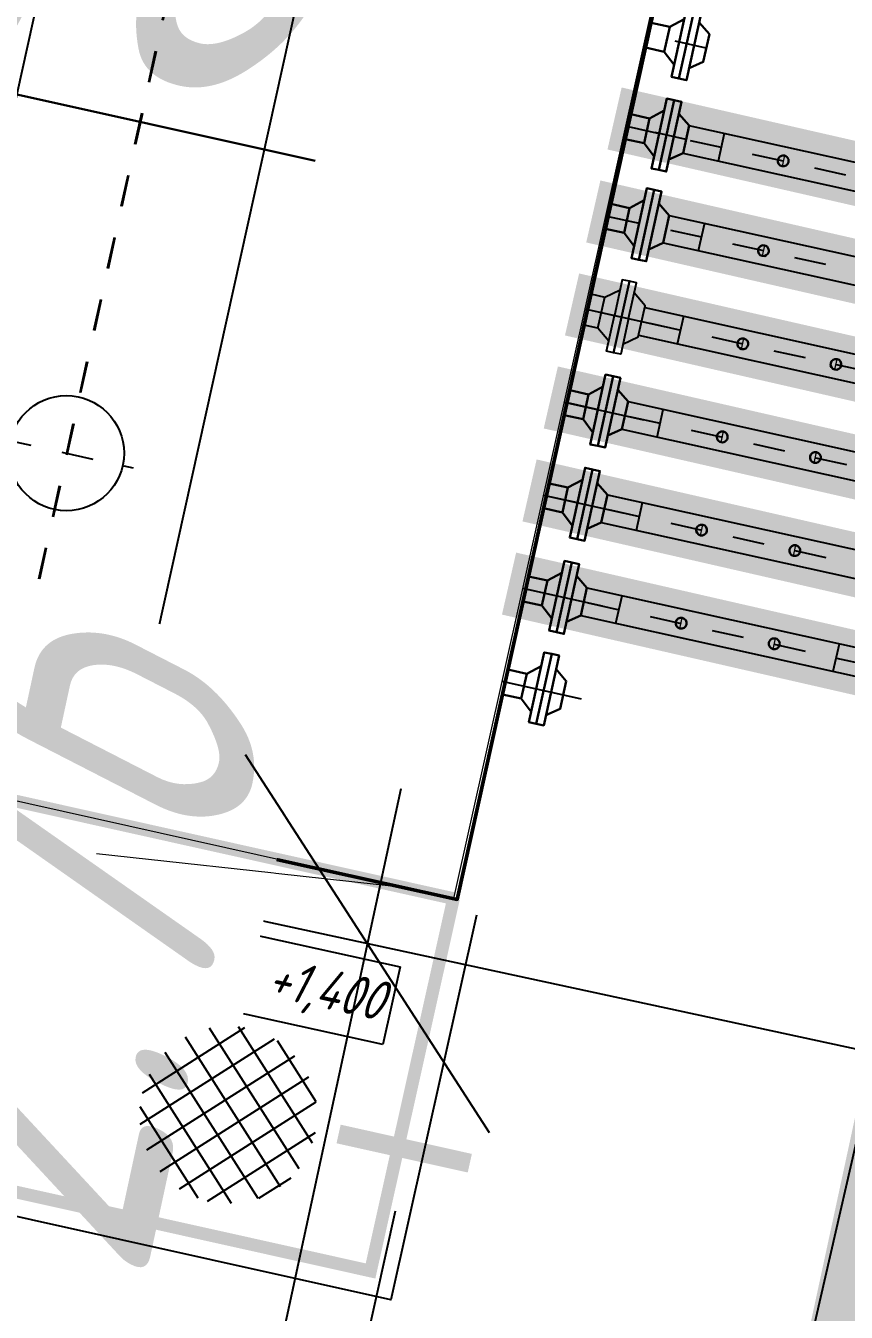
# Model space of a CAD drawing. Extents: x 5370511 to 5386565, y 1010429 to 1053793.
# Drawn here: x 5379988.094 to 5379990.674, y 1039834.861 to 1039838.907 of the extents above; entities that cross this region are included whole.
import ezdxf
from ezdxf import colors
from ezdxf.entities.mleader import LeaderData, LeaderLine
from ezdxf.math import Vec2, Vec3

# ---------------------------------------------------------------- set-up
doc = ezdxf.new("R2010")
doc.units = 0
doc.header["$PDMODE"] = 32
doc.header["$PDSIZE"] = 0.3
for name, pattern in [('ACAD_ISO06W100', [36, 24, -3, 0, -3, 0, -3, 0, -3]), ('CONTI', [0]), ('HIDDEN', [0.375, 0.25, -0.125]), ('осевая2', [12.5, 8, -1.5, 1.5, -1.5])]:
    doc.linetypes.add(name, pattern=pattern)
doc.layers.get('0').update_dxf_attribs({"linetype": 'CONTINUOUS'})
doc.layers.get('DEFPOINTS').update_dxf_attribs({"linetype": 'CONTINUOUS'})
for name, color, linetype in [('_0', 7, 'CONTINUOUS'), ('ГП_сооружения', 7, 'CONTINUOUS'), ('ОНиГМ сооружения', 7, 'CONTINUOUS'), ('ООНМ трубопроводы', 250, 'CONTI'), ('Эстакада ЭС', 20, 'CONTINUOUS')]:
    doc.layers.add(name, color=color, linetype=linetype)
doc.layers.add('ТХ_трубопроводы_дренаж', color=250, linetype='CONTINUOUS', lineweight=35)
doc.styles.add('ГОСТ', font='gost_ful.shx', dxfattribs={"oblique": 15})
doc.styles.add('ГОСТ_НИПИ', font='gost_nipi.shx', dxfattribs={"oblique": 15})
doc.styles.add('ГОСТ_НИПИ_разм', font='gost_nipi.shx', dxfattribs={"width": 0.8, "oblique": 15, "height": 2.5})
doc.linetypes.add('ограждение1', pattern='A,6.35,-2.54,[133,ltypeshp.shx,S=2.54,R=0,X=-2.54,Y=0],-2.54,25.4', length=36.83)
doc.dimstyles.new('Лист М500', dxfattribs={"dimtxt": 2.5, "dimasz": 2.5, "dimexe": 2, "dimexo": 1, "dimgap": 1, "dimtad": 1, "dimdec": 1, "dimlfac": 0.5, "dimzin": 0, "dimdsep": 46, "dimtxsty": 'ГОСТ_НИПИ_разм', "dimblk": 'OBLIQUE', "dimcen": 0.09, "dimdle": 2, "dimaunit": 1, "dimadec": 0, "dimazin": 0, "dimtfac": 1, "dimtdec": 1, "dimtofl": 0, "dimtmove": 1, "dimatfit": 3, "dimldrblk": 'NONE', "dimfxl": 1, "dimtolj": 1, "dimtzin": 0, "dimarcsym": 0})
doc.dimstyles.new('Модель М1000-Генплан', dxfattribs={"dimtxt": 1.25, "dimasz": 1, "dimexe": 0.5, "dimexo": 0, "dimgap": 0.5, "dimtad": 1, "dimzin": 0, "dimdsep": 46, "dimtxsty": 'ГОСТ', "dimblk": 'OBLIQUE', "dimcen": 0.09, "dimdle": 0.5, "dimaunit": 1, "dimadec": 0, "dimazin": 0, "dimtfac": 1, "dimtofl": 0, "dimtmove": 1, "dimatfit": 3, "dimldrblk": 'NONE', "dimfxl": 0.18, "dimtfill": 1, "dimtolj": 1, "dimtzin": 0, "dimarcsym": 0})

# ---------------------------------------------------------------- blocks, each defined once
blk = doc.blocks.new('A$C7696276D')
at = {"layer": 'ОНиГМ сооружения', "linetype": 'осевая2'}
for p, q in [((7640.019094315299, 8713.833880769826), (7640.019094315299, 1713.833914155601)), ((7422.243759204153, 2819.028392159316), (7852.4269968632, 2819.028392159316))]:
    blk.add_line(p, q, dxfattribs=at)
at = {"layer": 'ОНиГМ сооружения', "color": 253, "linetype": 'осевая2'}
for p, q in [((9327.198330790678, 4497.330802132486), (9140.387828493447, 4497.330802132486)), ((9327.198330790678, 4202.830802132574), (9140.387828493447, 4202.830802132574))]:
    blk.add_line(p, q, dxfattribs=at)
at = {"layer": 'ОНиГМ сооружения', "color": 253}
for p, q in [((9326.618393036726, 4247.360027430224), (10595.53842023454, 4247.326839156647)), ((9440.022043332778, 4247.330897029382), (9440.024371104664, 4158.330897090267)), ((9326.657194036947, 4158.360026415403), (10640.21359902076, 4158.312975993578)), ((9326.7835073811, 3958.380276731443), (10595.51675998034, 3958.316863140537)), ((9326.7835073811, 3958.380276731443), (10595.51675998034, 3958.316863140537)), ((9440.01427699755, 3958.345997954684), (9440.016604769422, 3869.345998015569)), ((9440.01427699755, 3958.345997954684), (9440.016604769422, 3869.345998015569)), ((9326.829596612486, 3869.375122628431), (10640.01865942197, 3869.71148015855)), ((9326.829596612486, 3869.375122628431), (10640.01865942197, 3869.71148015855)), ((9314.34732983372, 3658.404361393486), (10864.12909332076, 3658.404361393486)), ((9440.01427699755, 3569.312494287946), (9440.016604769422, 3658.312494227061)), ((9314.34732983372, 3569.404361393486), (10864.12909332076, 3569.404361393486)), ((9326.829596612486, 3358.286481637066), (10640.01865942197, 3357.950124106947)), ((9326.829596612486, 3358.286481637066), (10640.01865942197, 3357.950124106947)), ((9440.01427699755, 3269.315606310813), (9440.016604769422, 3358.315606249927)), ((9440.01427699755, 3269.315606310813), (9440.016604769422, 3358.315606249927)), ((9326.7835073811, 3269.281327534054), (10595.51675998034, 3269.34474112496)), ((9326.7835073811, 3269.281327534054), (10595.51675998034, 3269.34474112496)), ((9326.462349389432, 3058.286476924792), (10640.01875437325, 3058.333527346616)), ((9439.827198685263, 2969.315606310813), (9439.82952645715, 3058.315606249927)), ((9326.423548389212, 2969.28647590997), (10595.34357558703, 2969.319664183548)), ((9326.862871795747, 2758.286482507343), (10641.09698506049, 2758.320855959109)), ((9440.01427699755, 2669.315606310798), (9440.016604769422, 2758.315606249913)), ((10140.02391163255, 2669.315606310769), (10140.02158386068, 2758.315606249884)), ((9326.822944536398, 2669.286481463054), (10639.84227533732, 2669.320823142503))]:
    blk.add_line(p, q, dxfattribs=at)
at = {"layer": 'ОНиГМ сооружения'}
blk.add_line((7198.108864935391, 1713.83391415563), (7987.178148634106, 1516.863044299354), dxfattribs=at)
at = {"layer": 'ОНиГМ сооружения', "color": 8}
for p, q in [((8410.415687474175, 1217.509787169633), (8410.415687474175, 1467.509787169633)), ((8410.415687474175, 1467.509787169633), (9010.415687474175, 1467.509787169633)), ((9010.415687474175, 1467.509787169633), (9010.415687474175, 1217.509787169633)), ((9010.415687474175, 1217.509787169633), (8410.415687474175, 1217.509787169633))]:
    blk.add_line(p, q, dxfattribs=at)
at = {"layer": 'ОНиГМ сооружения', "color": 18, "lineweight": 50, "true_color": 0x000000}
blk.add_lwpolyline([(9140.01909431527, 8713.833914155557), (9140.01909431527, 1713.833914155601), (6140.019094315314, 1713.833914155601), (6140.019094315314, 8713.833914155644), (9140.01909431527, 8713.833914155557)], dxfattribs=at)
at = {"layer": 'ОНиГМ сооружения'}
for points in [[(7240.434906827359, 8713.83388076984), (7240.434906827359, 1713.833880769869)], [(8038.80784506588, 8713.833880769811), (8038.80784506588, 1713.833880769869)]]:
    blk.add_lwpolyline(points, dxfattribs=at)
at = {"layer": 'ОНиГМ сооружения', "linetype": 'осевая2'}
for points in [[(7637.335378033851, 8713.833880769811), (7637.335378033647, 1713.833880769869)], [(7640.019094315299, 8713.8339141556), (7640.019094315299, 1713.832885250866)]]:
    blk.add_lwpolyline(points, dxfattribs=at)
at = {"layer": 'ОНиГМ сооружения', "color": 253, "lineweight": 30}
for points in [[(9264.040436053852, 4609.655261685426), (9240.180786931029, 4609.655261685426), (9240.180786931029, 4385.09385817672), (9264.040436053852, 4385.09385817672)], [(9264.040436053852, 4609.655261685426), (9287.900085176676, 4609.655261685426), (9287.900085176676, 4385.09385817672), (9264.040436053852, 4385.09385817672)], [(9264.040436053852, 4315.155261685513), (9240.180786931029, 4315.155261685513), (9240.180786931029, 4090.593858176808), (9264.040436053852, 4090.593858176808)], [(9264.040436053852, 4315.155261685513), (9287.900085176676, 4315.155261685513), (9287.900085176676, 4090.593858176808), (9264.040436053852, 4090.593858176808)], [(9263.671701875675, 2306.991692582678), (9239.812052752852, 2306.991692582678), (9239.812052752852, 2531.553096091384), (9263.671701875675, 2531.553096091384)], [(9263.671701875675, 2306.991692582678), (9287.531350998499, 2306.991692582678), (9287.531350998499, 2531.553096091384), (9263.671701875675, 2531.553096091384)]]:
    blk.add_lwpolyline(points, close=True, dxfattribs=at)
for points in [[(9140.387828493447, 4537.330802132486), (9200.882541317027, 4537.330802132486)], [(9240.180786931029, 4423.690349404724), (9200.882541317027, 4457.330802132486), (9200.882541317027, 4537.330802132486), (9240.180786931029, 4571.058770457365)], [(9287.900085176676, 4423.690349404724), (9327.198330790678, 4452.830802132486), (9327.198330790678, 4541.830802132486), (9287.900085176676, 4571.058770457365)], [(9200.882541317027, 4457.330802132486), (9140.387828493447, 4457.330802132486)], [(9240.180786931029, 4129.190349404811), (9200.882541317027, 4162.830802132574), (9200.882541317027, 4242.830802132574), (9240.180786931029, 4276.558770457452)], [(9287.900085176676, 4129.190349404811), (9327.198330790678, 4158.330802132574), (9327.198330790678, 4247.330802132574), (9287.900085176676, 4276.558770457452)], [(9140.387828493447, 4242.830802132574), (9200.882541317027, 4242.830802132574)], [(9200.882541317027, 4162.830802132574), (9140.387828493447, 4162.830802132574)]]:
    blk.add_lwpolyline(points, dxfattribs=at)
for points in [[(9657.102991725667, 4202.766381535033, 1), (9622.950729574892, 4202.766381535033, 1)], [(9657.095225390425, 3913.781482460336, 1), (9622.94296323965, 3913.781482460336, 1)], [(9657.095225390425, 3913.781482460336, 1), (9622.94296323965, 3913.781482460336, 1)], [(9657.095225390425, 3613.877009782294, -1), (9622.94296323965, 3613.877009782294, -1)], [(9957.09522539044, 3613.877009782265, -1), (9922.942963239664, 3613.877009782265, -1)], [(9657.095225390425, 3313.880121805161, -1), (9622.94296323965, 3313.880121805161, -1)], [(9657.095225390425, 3313.880121805161, -1), (9622.94296323965, 3313.880121805161, -1)], [(9957.09522539044, 3313.880121805132, -1), (9922.942963239664, 3313.880121805132, -1)], [(9957.09522539044, 3313.880121805132, -1), (9922.942963239664, 3313.880121805132, -1)], [(9656.908147078153, 3013.880121805161, -1), (9622.755884927377, 3013.880121805161, -1)], [(9956.908147078168, 3013.880121805132, -1), (9922.755884927392, 3013.880121805132, -1)], [(9657.095225390425, 2713.880121805147, -1), (9622.94296323965, 2713.880121805147, -1)], [(9957.09522539044, 2713.880121805118, -1), (9922.942963239664, 2713.880121805118, -1)]]:
    blk.add_lwpolyline(points, format="xyb", close=True, dxfattribs=at)
at = {"layer": 'ОНиГМ сооружения', "color": 253, "linetype": 'осевая2', "lineweight": 0}
for points in [[(9640.026860650512, 4219.842512610421), (9640.026860650512, 4185.690250459646)], [(9640.01909431527, 3930.857613535723), (9640.01909431527, 3896.705351384948)], [(9640.01909431527, 3930.857613535723), (9640.01909431527, 3896.705351384948)], [(9640.01909431527, 3596.800878706907), (9640.01909431527, 3630.953140857682)], [(9940.019094315285, 3596.800878706877), (9940.019094314819, 3630.953140857653)], [(9640.01909431527, 3296.803990729773), (9640.01909431527, 3330.956252880549)], [(9640.01909431527, 3296.803990729773), (9640.01909431527, 3330.956252880549)], [(9940.019094315285, 3296.803990729744), (9940.019094314819, 3330.95625288052)], [(9940.019094315285, 3296.803990729744), (9940.019094314819, 3330.95625288052)], [(9639.832016002998, 2996.803990729773), (9639.832016002998, 3030.956252880549)], [(9939.832016003013, 2996.803990729744), (9939.832016002547, 3030.95625288052)], [(9640.01909431527, 2696.803990729759), (9640.01909431527, 2730.956252880535)], [(9940.019094315285, 2696.80399072973), (9940.019094314819, 2730.956252880505)]]:
    blk.add_lwpolyline(points, dxfattribs=at)
at = {"layer": 'ОНиГМ сооружения', "color": 253, "linetype": 'осевая2'}
for points in [[(9140.387828493447, 4202.830802132574), (10684.60139514724, 4202.635169771655)], [(9140.387828493447, 3913.827690109882), (10684.33191246125, 3914.783696024004)], [(9140.387828493447, 3913.827690109882), (10684.33191246125, 3914.783696024004)], [(9140.387828493447, 3613.830802132748), (10864.12909332076, 3613.830802132748)], [(9140.387828493447, 3313.833914155615), (10684.33191246125, 3312.877908241493)], [(9140.387828493447, 3313.833914155615), (10684.33191246125, 3312.877908241493)], [(9140.192983845933, 3013.815701207621), (10684.40655049973, 3014.01133356854)], [(9140.387828493447, 2713.833914155601), (10684.44490385978, 2711.271139440209)]]:
    blk.add_lwpolyline(points, dxfattribs=at)
at = {"layer": 'ОНиГМ сооружения', "color": 253, "lineweight": 30, "elevation": 8.792161874939921e-10}
for points in [[(9263.67170187566, 4026.170457537994), (9239.812052752852, 4026.170457537994), (9239.812052752852, 3801.609054029288), (9263.67170187566, 3801.609054029288)], [(9263.67170187566, 4026.170457537994), (9239.812052752852, 4026.170457537994), (9239.812052752852, 3801.609054029288), (9263.67170187566, 3801.609054029288)], [(9263.67170187566, 4026.170457537994), (9287.531350998484, 4026.170457537994), (9287.531350998484, 3801.609054029288), (9263.67170187566, 3801.609054029288)], [(9263.67170187566, 4026.170457537994), (9287.531350998484, 4026.170457537994), (9287.531350998484, 3801.609054029288), (9263.67170187566, 3801.609054029288)], [(9263.67170187566, 3201.491146727503), (9239.812052752852, 3201.491146727503), (9239.812052752852, 3426.052550236209), (9263.67170187566, 3426.052550236209)], [(9263.67170187566, 3201.491146727503), (9239.812052752852, 3201.491146727503), (9239.812052752852, 3426.052550236209), (9263.67170187566, 3426.052550236209)], [(9263.67170187566, 3201.491146727503), (9287.531350998484, 3201.491146727503), (9287.531350998484, 3426.052550236209), (9263.67170187566, 3426.052550236209)], [(9263.67170187566, 3201.491146727503), (9287.531350998484, 3201.491146727503), (9287.531350998484, 3426.052550236209), (9263.67170187566, 3426.052550236209)], [(9263.671701875675, 2901.491146727489), (9239.812052752852, 2901.491146727489), (9239.812052752852, 3126.052550236194), (9263.671701875675, 3126.052550236194)], [(9263.671701875675, 2901.491146727489), (9287.531350998484, 2901.491146727489), (9287.531350998484, 3126.052550236194), (9263.671701875675, 3126.052550236194)], [(9263.671701875675, 2601.491692582591), (9239.812052752852, 2601.491692582591), (9239.812052752852, 2826.053096091297), (9263.671701875675, 2826.053096091297)], [(9263.671701875675, 2601.491692582591), (9287.531350998499, 2601.491692582591), (9287.531350998499, 2826.053096091297), (9263.671701875675, 2826.053096091297)]]:
    blk.add_lwpolyline(points, close=True, dxfattribs=at)
at = {"layer": 'ОНиГМ сооружения', "color": 253, "lineweight": 30}
for points, elevation in [([(9239.812052752852, 3840.205545257291), (9200.51380713885, 3873.845997985054), (9200.51380713885, 3953.845997985054), (9239.812052752852, 3987.573966309932)], 8.792161874939921e-10), ([(9239.812052752852, 3840.205545257291), (9200.51380713885, 3873.845997985054), (9200.51380713885, 3953.845997985054), (9239.812052752852, 3987.573966309932)], 8.792161874939921e-10), ([(9287.531350998484, 3840.205545257291), (9326.829596612486, 3869.345997985054), (9326.829596612486, 3958.345997985054), (9287.531350998484, 3987.573966309932)], 8.792161874939921e-10), ([(9287.531350998484, 3840.205545257291), (9326.829596612486, 3869.345997985054), (9326.829596612486, 3958.345997985054), (9287.531350998484, 3987.573966309932)], 8.792161874939921e-10), ([(9140.01909431527, 3953.845997985054), (9200.51380713885, 3953.845997985054)], 8.792161874939921e-10), ([(9140.01909431527, 3953.845997985054), (9200.51380713885, 3953.845997985054)], 8.792161874939921e-10), ([(9200.51380713885, 3873.845997985054), (9140.01909431527, 3873.845997985054)], 8.792161874939921e-10), ([(9200.51380713885, 3873.845997985054), (9140.01909431527, 3873.845997985054)], 8.792161874939921e-10), ([(9239.812052752852, 3387.456059008206), (9200.51380713885, 3353.815606280443), (9200.51380713885, 3273.815606280443), (9239.812052752852, 3240.087637955565)], 8.792161874939921e-10), ([(9239.812052752852, 3387.456059008206), (9200.51380713885, 3353.815606280443), (9200.51380713885, 3273.815606280443), (9239.812052752852, 3240.087637955565)], 8.792161874939921e-10), ([(9287.531350998484, 3387.456059008206), (9326.829596612486, 3358.315606280443), (9326.829596612486, 3269.315606280443), (9287.531350998484, 3240.087637955565)], 8.792161874939921e-10), ([(9287.531350998484, 3387.456059008206), (9326.829596612486, 3358.315606280443), (9326.829596612486, 3269.315606280443), (9287.531350998484, 3240.087637955565)], 8.792161874939921e-10), ([(9200.51380713885, 3353.815606280443), (9140.01909431527, 3353.815606280443)], 8.792161874939921e-10), ([(9200.51380713885, 3353.815606280443), (9140.01909431527, 3353.815606280443)], 8.792161874939921e-10), ([(9140.01909431527, 3273.815606280443), (9200.51380713885, 3273.815606280443)], 8.792161874939921e-10), ([(9140.01909431527, 3273.815606280443), (9200.51380713885, 3273.815606280443)], 8.792161874939921e-10), ([(9239.812052752852, 3087.456059008191), (9200.51380713885, 3053.815606280428), (9200.51380713885, 2973.815606280428), (9239.812052752852, 2940.08763795555)], 8.792161874939921e-10), ([(9287.531350998484, 3087.456059008191), (9326.462349389432, 3058.315606280428), (9326.462349389432, 2969.315606280428), (9287.531350998484, 2940.08763795555)], 8.792161874939921e-10), ([(9200.51380713885, 3053.815606280428), (9140.01909431527, 3053.815606280428)], 8.792161874939921e-10), ([(9140.01909431527, 2973.815606280428), (9200.51380713885, 2973.815606280428)], 8.792161874939921e-10), ([(9200.51380713885, 2753.816152135531), (9140.01909431527, 2753.816152135531)], 8.792161874939921e-10), ([(9239.812052752852, 2787.456604863293), (9200.51380713885, 2753.816152135531), (9200.51380713885, 2673.816152135531), (9239.812052752852, 2640.088183810652)], 8.792161874939921e-10), ([(9287.531350998499, 2787.456604863293), (9326.862871795747, 2758.316152135545), (9326.862871795747, 2669.316152135531), (9287.531350998499, 2640.088183810652)], 8.792161874939921e-10), ([(9140.01909431527, 2673.816152135531), (9200.51380713885, 2673.816152135531)], 8.792161874939921e-10), ([(9239.812052752852, 2487.456627515227), (9200.51380713885, 2453.816174787464), (9200.51380713885, 2373.816174787464), (9239.812052752852, 2340.088206462586)], 8.792161874939888e-10), ([(9287.531350998499, 2487.456627515227), (9326.862871795747, 2458.316174787478), (9326.862871795747, 2369.316174787464), (9287.531350998499, 2340.088206462586)], 8.792161874939888e-10), ([(9200.51380713885, 2453.816174787464), (9140.01909431527, 2453.816174787464)], 8.792161874939888e-10), ([(9140.01909431527, 2373.816174787464), (9200.51380713885, 2373.816174787464)], 8.792161874939888e-10)]:
    blk.add_lwpolyline(points, dxfattribs=dict(at, elevation=elevation))
at = {"layer": 'ОНиГМ сооружения', "color": 253}
for points in [[(9249.34732983372, 3613.815606280355), (9249.34732983372, 3728.815606280297), (9226.34732983372, 3728.815606280297), (9226.34732983372, 3613.815606280355)], [(9272.34732983372, 3613.815606280355), (9272.34732983372, 3728.815606280297), (9249.34732983372, 3728.815606280297), (9249.34732983372, 3613.815606280355)], [(9226.34732983372, 3531.315606280355), (9184.34732983372, 3563.815606280355), (9184.34732983372, 3663.815606280355), (9226.34732983372, 3696.315606280355)], [(9272.34732983372, 3531.315606280355), (9314.34732983372, 3563.815606280355), (9314.34732983372, 3663.815606280355), (9272.34732983372, 3696.315606280355)], [(9140.019094314353, 3663.815606280355), (9184.34732983372, 3663.815606280355)], [(9249.34732983372, 3613.815606280385), (9249.34732983372, 3498.815606280443), (9226.34732983372, 3498.815606280443), (9226.34732983372, 3613.815606280385)], [(9272.34732983372, 3613.815606280355), (9272.34732983372, 3498.815606280414), (9249.34732983372, 3498.815606280414), (9249.34732983372, 3613.815606280355)], [(9184.34732983372, 3563.815606280355), (9140.019094314353, 3563.815606280355)]]:
    blk.add_lwpolyline(points, dxfattribs=at)
at = {"layer": 'ОНиГМ сооружения'}
blk.add_circle((7637.335378033677, 2819.028392159287), 181.1654245089358, dxfattribs=at)
at = {"layer": 'ОНиГМ сооружения', "color": 8, "insert": (8982.728889994745, 1413.327135527912), "char_height": 125, "attachment_point": 3, "style": 'ГОСТ'}
blk.add_mtext_dynamic_manual_height_columns('+1,400', width=814, gutter_width=12.5, heights=[0], dxfattribs=at)
blk = doc.blocks.new('_Oblique')
at = {"color": 0, "linetype": 'ByBlock', "lineweight": -2}
blk.add_line((-0.5, -0.5), (0.5, 0.5), dxfattribs=at)
blk = doc.blocks.new('*D39')
at = {"layer": '_0', "color": 0, "lineweight": -2, "transparency": 16777216}
for p, q in [((5379982.958541732, 1039834.627686618), (5379986.624443614, 1039850.632159295)), ((5379986.025429296, 1039850.256417565), (5379994.193961561, 1039848.385375738)), ((5379990.152317949, 1039832.979917379), (5379993.81821983, 1039848.984390055))]:
    blk.add_line(p, q, dxfattribs=at)
at = {"layer": 'DEFPOINTS', "color": 0, "lineweight": 15, "transparency": 16777216}
for p in [(5379993.706583536, 1039848.497012032), (5379982.958541732, 1039834.627686618), (5379990.152317949, 1039832.979917379)]:
    blk.add_point(p, dxfattribs=at)
at = {"layer": '_0', "color": 0, "lineweight": -2, "transparency": 16777216}
for p, rotation in [((5379986.51280732, 1039850.144781271), 167.0986791323843), ((5379993.706583536, 1039848.497012032), 347.0986791323843)]:
    blk.add_blockref('_Oblique', p, dxfattribs=dict(at, rotation=rotation))
at = {"layer": '_0', "color": 0, "lineweight": 15, "transparency": 16777216, "insert": (5379990.360877089, 1039850.417497204), "char_height": 1.25, "attachment_point": 5, "rotation": 347.0986791323843, "style": 'ГОСТ', "bg_fill": 3, "box_fill_scale": 1.1, "bg_fill_color": 256, "bg_fill_true_color": 13158600, "bg_fill_transparency": 0}
blk.add_mtext('\\A1;{\\W0.8;7.50}', dxfattribs=at)
blk = doc.blocks.new('_None')
blk = doc.blocks.new('*D40')
at = {"layer": '_0', "color": 0, "lineweight": -2, "transparency": 16777216}
for p, q in [((5379988.479708513, 1039832.829059923), (5379989.274188244, 1039836.508478646)), ((5379990.843873998, 1039835.658020565), (5379988.679921236, 1039836.125272795)), ((5379990.260455425, 1039832.9560747), (5379988.096502663, 1039833.42332693))]:
    blk.add_line(p, q, dxfattribs=at)
at = {"layer": 'DEFPOINTS', "color": 0, "lineweight": 15, "transparency": 16777216}
for p in [(5379989.168657665, 1039836.019742217), (5379990.843873998, 1039835.658020565, -0.0001898068629770933), (5379990.260455425, 1039832.9560747)]:
    blk.add_point(p, dxfattribs=at)
at = {"layer": '_0', "color": 0, "lineweight": -2, "transparency": 16777216, "rotation": 257.8154540060289}
blk.add_blockref('_Oblique', (5379988.585239092, 1039833.317796352), dxfattribs=at)
at = {"layer": '_0', "color": 0, "lineweight": 15, "transparency": 16777216, "insert": (5379988.05556247, 1039836.006859904), "char_height": 1.25, "attachment_point": 5, "rotation": 77.81545400602889, "style": 'ГОСТ', "bg_fill": 3, "box_fill_scale": 1.1, "bg_fill_color": 256, "bg_fill_true_color": 13158600, "bg_fill_transparency": 0}
blk.add_mtext('\\A1;{\\W0.8;2.76}', dxfattribs=at)
at = {"layer": '_0', "color": 0, "lineweight": -2, "transparency": 16777216, "rotation": 77.81545400602889}
blk.add_blockref('_Oblique', (5379989.168657665, 1039836.019742217), dxfattribs=at)
blk = doc.blocks.new('АГЗУ_АС')
at = {"layer": 'ГП_сооружения', "ltscale": 0.5}
h = blk.add_hatch(dxfattribs=at)
h.set_pattern_fill('ANSI37', color=253, scale=0.025)
h.set_pattern_definition([(44.99999999999999, (-1132.384640265722, -1655.912299758755), (-0.0561266007566822, 0.05612660075668222), []), (135, (-1132.384640265722, -1655.912299758755), (-0.05612660075668222, -0.0561266007566822), [])])
edge = h.paths.add_edge_path()
edge.add_arc((7.817847341299057, -0.5428408235311508), 0.2791513883552827, 0, 360)
at = {"layer": 'ГП_сооружения', "color": 253, "lineweight": 13, "ltscale": 0.5}
blk.add_line((7, -0.160866136662662), (7.106889049522579, -1.126146641559899), dxfattribs=at)
at = {"layer": 'ГП_сооружения', "color": 253}
for points in [[(5.100000001024455, 0), (5.100000000093132, 0.2559136236086488)], [(5.400000000372529, 9.313225746154785e-10), (5.399999999906868, 0.2559136236086488)], [(5.700000000186265, 0), (5.700000000186265, 0.2559136226773262)], [(6, 0), (6, 0.2559136236086488)], [(6.299999999813735, 1.862645149230957e-09), (6.300000000745058, 0.2559136226773262)]]:
    blk.add_lwpolyline(points, dxfattribs=at)
at = {"layer": 'ГП_сооружения', "color": 253, "const_width": 0.06}
blk.add_lwpolyline([(7.801301082596183, -0.1916680699214339), (7.801301083061844, 0.2310455050319433)], dxfattribs=at)
at = {"layer": 'ГП_сооружения', "color": 253, "linetype": 'ограждение1', "ltscale": 0.15}
blk.add_lwpolyline([(7.035728046670556, 0.08168569579720497), (8.274760329630226, 0.08168569765985012), (8.274760330095887, -3.686007470823824)], dxfattribs=at)
at = {"layer": 'ГП_сооружения', "color": 253, "linetype": 'ACAD_ISO06W100', "lineweight": 13, "ltscale": 0.5}
blk.add_lwpolyline([(0, 0), (7, 1.862645149230957e-09), (7, -3), (0, -2.999999998137355)], close=True, dxfattribs=at)
at = {"layer": 'ГП_сооружения', "color": 253, "ltscale": 0.5, "const_width": 0.04000000000000001}
for points in [[(7, -3), (8.200000000186265, -2.999999998137355), (8.200000000186265, 1.862645149230957e-09), (7, 1.862645149230957e-09), (7, 1.862645149230957e-09)], [(7, 1.862645149230957e-09), (7, -3)]]:
    blk.add_lwpolyline(points, dxfattribs=at)
blk = doc.blocks.new('*D121')
at = {"layer": 'DEFPOINTS', "color": 0, "lineweight": 15, "ltscale": 5, "transparency": 16777216}
for p in [(5379989.473159623, 1039836.154759641), (5379991.303139273, 1039833.736986208), (5379987.483794177, 1039816.586618877)]:
    blk.add_point(p, dxfattribs=at)
at = {"layer": 'ТХ_трубопроводы_дренаж', "color": 0, "lineweight": -2, "ltscale": 5, "transparency": 16777216}
for p, q in [((5379989.255787042, 1039835.178670935), (5379984.792546552, 1039815.136959077)), ((5379991.085766692, 1039832.760897502), (5379987.049049015, 1039814.634441466)), ((5379983.275114302, 1039817.523881649), (5379989.435971588, 1039816.151873715))]:
    blk.add_line(p, q, dxfattribs=at)
at = {"layer": 'ТХ_трубопроводы_дренаж', "color": 0, "lineweight": -2, "ltscale": 5, "transparency": 16777216, "xscale": 1.25, "yscale": 1.25, "zscale": 1.25}
for p, rotation in [((5379985.227291713, 1039817.089136488), 167.4452412575011), ((5379987.483794177, 1039816.586618877), 347.4452412575012)]:
    blk.add_blockref('_Oblique', p, dxfattribs=dict(at, rotation=rotation))
at = {"layer": 'ТХ_трубопроводы_дренаж', "color": 0, "lineweight": 15, "ltscale": 5, "transparency": 16777216, "insert": (5379986.600087104, 1039817.935977475), "char_height": 2.5, "attachment_point": 5, "rotation": 347.4452412575011, "style": 'ГОСТ_НИПИ_разм'}
blk.add_mtext('\\A1;{\\H0.5x;2.3}', dxfattribs=at)

msp = doc.modelspace()

# ---------------------------------------------------------------- block references
at = {"color": 253, "xscale": 0.001, "yscale": 0.001, "zscale": 0.001, "rotation": 347.5438485354109}
msp.add_blockref('A$C7696276D', (5379980.156304774, 1039836.4576391), dxfattribs=at)

# ---------------------------------------------------------------- next in the draw order: dimensions: what is measured, and where the dimension line sits
at = {"layer": '_0', "lineweight": 15}
dim = msp.add_aligned_dim(p1=(5379982.958541732, 1039834.627686618, -0.0001898068629486716), p2=(5379990.152317949, 1039832.979917379, -0.0001898068629486716), distance=15.91895192331379, text='{\\W0.8;7.50}', dimstyle='Модель М1000-Генплан', dxfattribs=at)
dim.commit()
dim.dimension.update_dxf_attribs({"geometry": '*D39', "text_midpoint": (5379990.360877089, 1039850.417497204, -0.0001898068629486716)})

# ---------------------------------------------------------------- next in the draw order: linework, layer by layer
at = {"color": 253, "lineweight": 30}
msp.add_lwpolyline([(5379985.812405678, 1039840.44519667), (5379987.433941552, 1039838.832178834), (5379989.003819827, 1039838.482570761)], dxfattribs=at)
at = {"layer": 'ООНМ трубопроводы', "color": 253, "const_width": 0.2}
for points in [[(5379991.40788225, 1039838.281676707), (5379989.945562893, 1039838.615775633)], [(5379991.341062462, 1039837.989212831), (5379989.878743106, 1039838.323311759)]]:
    msp.add_lwpolyline(points, dxfattribs=at)

# ---------------------------------------------------------------- next in the draw order: texts
at = {"color": 253, "lineweight": 30, "style": 'ГОСТ_НИПИ', "oblique": 15, "width": 0.8}
msp.add_text('48', height=1.5, rotation=347.4452412575006, dxfattribs=at).set_placement((5379987.507626539, 1039838.953073273))

# ---------------------------------------------------------------- next in the draw order: dimensions: what is measured, and where the dimension line sits
at = {"layer": '_0', "lineweight": 15}
dim = msp.add_linear_dim(base=(5379989.168657665, 1039836.019742217), p1=(5379990.260455425, 1039832.9560747), p2=(5379990.843873998, 1039835.658020564, -0.0001898068629770933), angle=77.81545400348243, text='{\\W0.8;<>}', dimstyle='Модель М1000-Генплан', dxfattribs=at)
dim.commit()
dim.dimension.update_dxf_attribs({"geometry": '*D40', "text_midpoint": (5379989.155219435, 1039835.769416102), "dimtype": 161})

# ---------------------------------------------------------------- next in the draw order: linework, layer by layer
at = {"layer": 'ООНМ трубопроводы', "color": 253, "const_width": 0.2}
for points in [[(5379991.274242675, 1039837.696748959), (5379989.811923315, 1039838.030847883)], [(5379991.207422893, 1039837.404285083), (5379989.745103534, 1039837.738384011)], [(5379991.140603106, 1039837.111821209), (5379989.678283747, 1039837.445920137)], [(5379991.076089575, 1039836.818858558), (5379989.613770217, 1039837.152957485)]]:
    msp.add_lwpolyline(points, dxfattribs=at)
at = {"layer": 'ТХ_трубопроводы_дренаж', "color": 3, "linetype": 'HIDDEN', "ltscale": 5, "const_width": 0.2000000000000001, "elevation": -0.0001898068629486716}
msp.add_lwpolyline([(5379990.841289326, 1039835.646050352), (5379990.260455424, 1039832.956074701)], dxfattribs=at)

# ---------------------------------------------------------------- next in the draw order: block references
at = {"layer": 'ГП_сооружения', "rotation": 257.4452412677719}
msp.add_blockref('АГЗУ_АС', (5379990.960687154, 1039842.994929889), dxfattribs=at)

# ---------------------------------------------------------------- next in the draw order: dimensions: what is measured, and where the dimension line sits
at = {"layer": 'ТХ_трубопроводы_дренаж', "color": 84, "lineweight": 15, "ltscale": 5}
dim = msp.add_linear_dim(base=(5379987.483794177, 1039816.586618877), p1=(5379989.473159622, 1039836.154759641), p2=(5379991.303139273, 1039833.736986208), angle=347.4452412575012, text='{\\H0.5x;<>}', dimstyle='Лист М500', override={"dimasz": 1.25, "dimgap": 0.5, "dimlfac": 1}, dxfattribs=at)
dim.commit()
dim.dimension.update_dxf_attribs({"geometry": '*D121', "text_midpoint": (5379986.35554295, 1039816.837877681), "dimtype": 160})

# ---------------------------------------------------------------- next in the draw order: leaders
at = {"layer": 'Эстакада ЭС'}
ml = msp.add_multileader_mtext('Standard', dxfattribs=at)
ml.set_content('{\\Fgost_ful|c204;\\H1.00002x;\\W0.8;Балка кабельной эстакады\\P\\fArial|b0|i0|c204|p34;\\H0.99998x;\\Q0;□\\fMS Shell Dlg 2|b0|i0|c204|p0;\\H0.70833x;\\Q15; \\Fgost_ful|c204;\\H1.4118x;140х140х5}', color=256, style='ГОСТ_НИПИ')
ml.set_leader_properties()
ml.set_arrow_properties(name='NONE')
ml.build(insert=Vec2(0, 0))
ml.multileader.update_dxf_attribs({"text_left_attachment_type": 6, "text_right_attachment_type": 6, "dogleg_length": 0.36, "arrow_head_size": 2})
ctx = ml.context
ctx.base_point, ctx.char_height, ctx.arrow_head_size, ctx.landing_gap_size, ctx.plane_origin, ctx.plane_x_axis, ctx.plane_y_axis = Vec3(5379999.398808773, 1039864.303275351), 1.5, 2, 0.25, Vec3(5380003.990111691, 1039831.709567867), Vec3(0.9760887056023694, -0.2173725805972114), Vec3(0.2173725805972114, 0.9760887056023694)
ctx.left_attachment, ctx.right_attachment, ctx.text_align_type = 6, 6, 1
notes = []
notes.append((ctx, [(0, (1, 1, 0), (5379999.223112806, 1039864.342402416), (0.9760887056023694, -0.2173725805972115), 0.18, [(1, [(5380023.194428808, 1039832.643521634), (5380028.955626667, 1039823.399150467)], 0, []), (4, [(5379984.829605109, 1039857.11635251), (5379997.158730314, 1039838.437014706), (5379975.104784427, 1039849.80299881)], 0, [])])]))
ctx.mtext.insert, ctx.mtext.text_direction, ctx.mtext.rotation, ctx.mtext.alignment, ctx.mtext.flow_direction = Vec3(5380010.758019668, 1039863.617707642), Vec3(0.9760887056023694, -0.2173725805972114), 6.064063430650308, 2, 5
for ctx, leaders in notes:
    for number, flags, end, landing, length, lines in leaders:
        leader = LeaderData()
        leader.index, (leader.has_last_leader_line, leader.has_dogleg_vector, leader.attachment_direction) = number, flags
        leader.last_leader_point, leader.dogleg_vector, leader.dogleg_length = Vec3(end), Vec3(landing), length
        for number, points, colour, breaks in lines:
            line = LeaderLine()
            line.index, line.vertices, line.color, line.breaks = number, Vec3.list(points), colors.encode_raw_color(colour), breaks
            leader.lines.append(line)
        ctx.leaders.append(leader)

doc.saveas('drawing.dxf')
